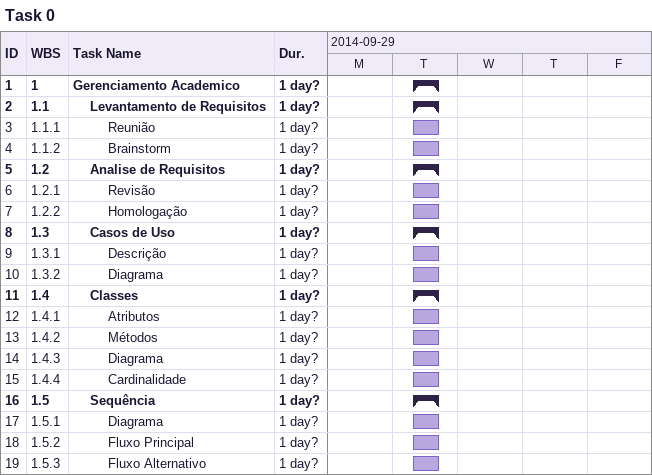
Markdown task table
Task 0

| ID | WBS | Task | Duration | Start | Finish |
|---|---|---|---|---|---|
| 1 | 1 | **Gerenciamento Academico** | 1d? | 2014-09-30 | 2014-09-30 |
| 2 | 1.1 | **Levantamento de Requisitos** | 1d? | 2014-09-30 | 2014-09-30 |
| 3 | 1.1.1 | Reunião | 1d? | 2014-09-30 | 2014-09-30 |
| 4 | 1.1.2 | Brainstorm | 1d? | 2014-09-30 | 2014-09-30 |
| 5 | 1.2 | **Analise de Requisitos** | 1d? | 2014-09-30 | 2014-09-30 |
| 6 | 1.2.1 | Revisão | 1d? | 2014-09-30 | 2014-09-30 |
| 7 | 1.2.2 | Homologação | 1d? | 2014-09-30 | 2014-09-30 |
| 8 | 1.3 | **Casos de Uso** | 1d? | 2014-09-30 | 2014-09-30 |
| 9 | 1.3.1 | Descrição | 1d? | 2014-09-30 | 2014-09-30 |
| 10 | 1.3.2 | Diagrama | 1d? | 2014-09-30 | 2014-09-30 |
| 11 | 1.4 | **Classes** | 1d? | 2014-09-30 | 2014-09-30 |
| 12 | 1.4.1 | Atributos | 1d? | 2014-09-30 | 2014-09-30 |
| 13 | 1.4.2 | Métodos | 1d? | 2014-09-30 | 2014-09-30 |
| 14 | 1.4.3 | Diagrama | 1d? | 2014-09-30 | 2014-09-30 |
| 15 | 1.4.4 | Cardinalidade | 1d? | 2014-09-30 | 2014-09-30 |
| 16 | 1.5 | **Sequência** | 1d? | 2014-09-30 | 2014-09-30 |
| 17 | 1.5.1 | Diagrama | 1d? | 2014-09-30 | 2014-09-30 |
| 18 | 1.5.2 | Fluxo Principal | 1d? | 2014-09-30 | 2014-09-30 |
| 19 | 1.5.3 | Fluxo Alternativo | 1d? | 2014-09-30 | 2014-09-30 |
